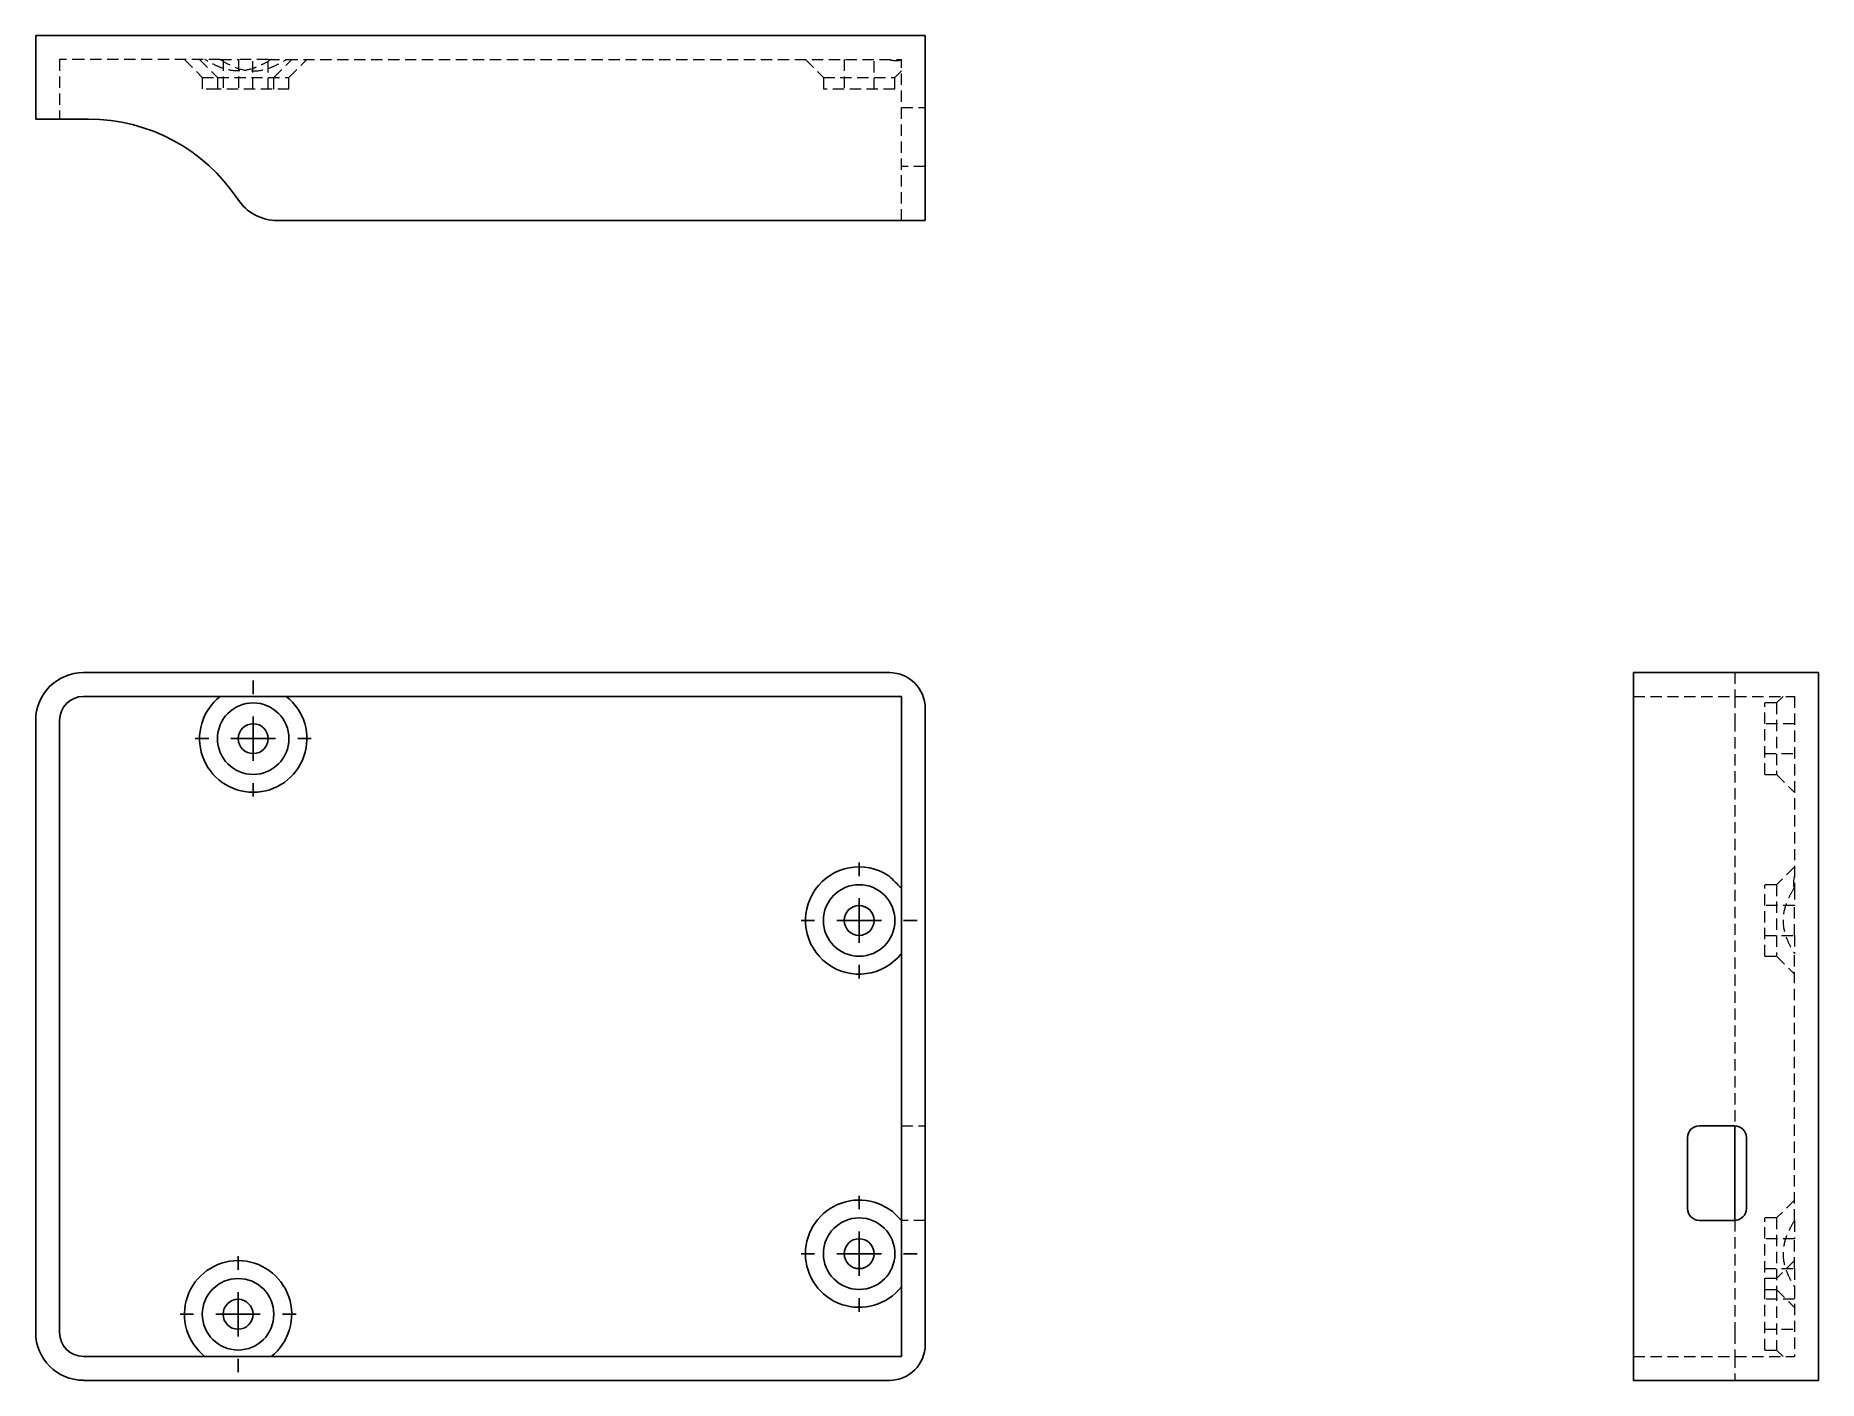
# Model space of a CAD drawing. Header units: millimetres. Extents: x 33 to 233, y 17 to 168.
import ezdxf

# ---------------------------------------------------------------- set-up
doc = ezdxf.new("R2010")
doc.units = ezdxf.units.MM
doc.linetypes.add('HIDDEN', pattern=[1.905, 1.27, -0.635])
doc.layers.add('10', color=7, linetype='Continuous')

# ---------------------------------------------------------------- blocks, each defined once
blk = doc.blocks.new('SW_CENTERMARKSYMBOL_0')
at = {"layer": '10', "color": 0}
for p, q in [((0, 5), (0, 6.52)), ((0, 0), (0, 2.5)), ((-5, 0), (-6.52, 0)), ((0, 0), (-2.5, 0)), ((0, 0), (0, -2.5)), ((0, 0), (2.5, 0)), ((5, 0), (6.52, 0)), ((0, -5), (0, -6.52))]:
    blk.add_line(p, q, dxfattribs=at)
blk = doc.blocks.new('SW_CENTERMARKSYMBOL_1')
at = {"layer": '10', "color": 0}
for p, q in [((0, 5), (0, 6.52)), ((0, 0), (0, 2.5)), ((-5, 0), (-6.52, 0)), ((0, 0), (-2.5, 0)), ((0, 0), (0, -2.5)), ((0, 0), (2.5, 0)), ((5, 0), (6.52, 0)), ((0, -5), (0, -6.52))]:
    blk.add_line(p, q, dxfattribs=at)
blk = doc.blocks.new('SW_CENTERMARKSYMBOL_2')
at = {"layer": '10', "color": 0}
for p, q in [((0, 5), (0, 6.52)), ((0, 0), (0, 2.5)), ((-5, 0), (-6.52, 0)), ((0, 0), (-2.5, 0)), ((0, 0), (0, -2.5)), ((0, 0), (2.5, 0)), ((5, 0), (6.52, 0)), ((0, -5), (0, -6.52))]:
    blk.add_line(p, q, dxfattribs=at)
blk = doc.blocks.new('SW_CENTERMARKSYMBOL_3')
at = {"layer": '10', "color": 0}
for p, q in [((0, 5), (0, 6.52)), ((0, 0), (0, 2.5)), ((-5, 0), (-6.52, 0)), ((0, 0), (-2.5, 0)), ((0, 0), (0, -2.5)), ((0, 0), (2.5, 0)), ((5, 0), (6.52, 0)), ((0, -5), (0, -6.52))]:
    blk.add_line(p, q, dxfattribs=at)

msp = doc.modelspace()

# ---------------------------------------------------------------- linework, layer by layer
at = {"color": 7, "linetype": 'Continuous', "lineweight": 25}
for p, q in [((33.01, 168.39), (33.01, 159.01)), ((33.01, 168.39), (38.37, 168.39)), ((38.37, 168.39), (128.98, 168.39)), ((133, 168.39), (128.98, 168.39)), ((133, 147.61), (133, 168.39)), ((33.01, 159.01), (38.37, 159.01)), ((38.37, 159.01), (38.96, 159.01)), ((128.98, 147.61), (60.19, 147.61)), ((128.98, 147.61), (133, 147.61)), ((38.37, 96.78), (38.96, 96.78)), ((55.72, 96.78), (38.96, 96.78)), ((60.19, 96.78), (55.72, 96.78)), ((128.98, 96.78), (60.19, 96.78)), ((212.61, 96.78), (212.61, 92.76)), ((233.39, 96.78), (212.61, 96.78)), ((233.39, 92.76), (233.39, 96.78)), ((38.96, 94.1), (38.37, 94.1)), ((55.72, 94.1), (38.96, 94.1)), ((55.72, 94.1), (60.19, 94.1)), ((60.19, 94.1), (130.32, 94.1)), ((130.32, 94.1), (130.32, 19.9)), ((133, 21.24), (133, 92.76)), ((212.61, 21.24), (212.61, 92.76)), ((233.39, 92.76), (233.39, 21.24)), ((33.01, 22.59), (33.01, 91.42)), ((35.69, 91.42), (35.69, 22.58)), ((218.68, 36.55), (218.68, 44.5)), ((220.02, 45.84), (223.97, 45.84)), ((224.01, 45.84), (224.01, 35.21)), ((225.31, 44.5), (225.31, 36.55)), ((223.97, 35.21), (220.02, 35.21)), ((212.61, 21.24), (212.61, 17.22)), ((233.39, 17.22), (233.39, 21.24)), ((38.37, 19.9), (38.96, 19.9)), ((55.72, 19.9), (38.96, 19.9)), ((60.19, 19.9), (55.72, 19.9)), ((130.32, 19.9), (60.19, 19.9)), ((38.96, 17.22), (38.37, 17.22)), ((55.72, 17.22), (38.96, 17.22)), ((55.72, 17.22), (60.19, 17.22)), ((60.19, 17.22), (128.98, 17.22)), ((212.61, 17.22), (233.39, 17.22))]:
    msp.add_line(p, q, dxfattribs=at)
at = {"color": 7, "linetype": 'HIDDEN', "lineweight": 18}
for p, q in [((33.01, 168.39), (33.01, 168.39)), ((38.37, 165.71), (35.69, 165.71)), ((35.69, 165.71), (35.69, 159.01)), ((35.69, 165.71), (35.69, 165.71)), ((53.74, 165.71), (38.37, 165.71)), ((49.72, 165.71), (51.74, 163.7)), ((51.43, 165.71), (53.44, 163.7)), ((53.74, 165.71), (55.79, 165.71)), ((54.08, 165.71), (54.08, 162.36)), ((59.14, 165.71), (55.79, 165.71)), ((55.79, 165.71), (55.79, 162.36)), ((57.43, 162.36), (57.43, 165.71)), ((59.14, 165.71), (61.19, 165.71)), ((59.14, 162.36), (59.14, 165.71)), ((59.78, 163.7), (61.79, 165.71)), ((61.19, 165.71), (130.32, 165.71)), ((61.48, 163.7), (63.49, 165.71)), ((119.54, 165.71), (121.55, 163.7)), ((123.9, 165.71), (123.9, 162.36)), ((127.25, 162.36), (127.25, 165.71)), ((129.59, 163.7), (130.32, 164.42)), ((130.32, 147.61), (130.32, 165.71)), ((51.74, 163.7), (53.44, 163.7)), ((51.74, 163.7), (51.74, 162.36)), ((53.44, 162.36), (51.74, 162.36)), ((53.44, 163.7), (61.48, 163.7)), ((53.44, 163.7), (53.44, 162.36)), ((61.48, 162.36), (53.44, 162.36)), ((59.78, 162.36), (59.78, 163.7)), ((61.48, 162.36), (61.48, 163.7)), ((121.55, 163.7), (129.59, 163.7)), ((121.55, 163.7), (121.55, 162.36)), ((129.59, 162.36), (121.55, 162.36)), ((129.59, 162.36), (129.59, 163.7)), ((130.32, 160.31), (133, 160.31)), ((33.01, 159.01), (33.01, 159.01)), ((35.69, 159.01), (35.69, 159.01)), ((133, 153.68), (130.32, 153.68)), ((224.01, 96.78), (224.01, 94.1)), ((233.39, 96.78), (233.39, 96.78)), ((212.61, 94.1), (230.71, 94.1)), ((224.01, 94.1), (224.01, 91.42)), ((227.36, 85.33), (227.36, 93.38)), ((228.7, 93.38), (227.36, 93.38)), ((229.42, 94.1), (228.7, 93.38)), ((228.7, 93.38), (228.7, 85.33)), ((230.71, 94.1), (230.71, 72.54)), ((224.01, 91.42), (224.01, 45.84)), ((230.71, 91.03), (227.36, 91.03)), ((227.36, 87.68), (230.71, 87.68)), ((227.36, 85.33), (228.7, 85.33)), ((228.7, 85.33), (230.71, 83.32)), ((230.71, 74.96), (228.7, 72.94)), ((227.36, 64.9), (227.36, 72.94)), ((228.7, 72.94), (227.36, 72.94)), ((228.7, 72.94), (228.7, 64.9)), ((230.65, 72.54), (230.71, 72.54)), ((230.71, 72.54), (230.71, 70.6)), ((230.71, 70.6), (227.36, 70.6)), ((230.71, 67.25), (230.71, 70.6)), ((227.36, 67.25), (230.71, 67.25)), ((230.71, 67.25), (230.71, 65.2)), ((227.36, 64.9), (228.7, 64.9)), ((228.7, 64.9), (230.71, 62.89)), ((230.71, 35.19), (230.71, 65.2)), ((130.32, 45.84), (133, 45.84)), ((230.71, 37.49), (228.7, 35.48)), ((133, 35.21), (130.32, 35.21)), ((224.01, 35.21), (224.01, 22.58)), ((227.36, 27.44), (227.36, 35.48)), ((228.7, 35.48), (227.36, 35.48)), ((228.7, 35.48), (228.7, 27.44)), ((230.71, 35.19), (230.71, 33.14)), ((230.71, 33.14), (227.36, 33.14)), ((230.71, 29.79), (230.71, 33.14)), ((230.71, 30.68), (228.7, 28.67)), ((227.36, 29.79), (230.71, 29.79)), ((228.7, 28.67), (227.36, 28.67)), ((230.71, 29.79), (230.71, 27.74)), ((227.36, 20.63), (227.36, 27.44)), ((227.36, 27.44), (228.7, 27.44)), ((230.71, 26.33), (227.36, 26.33)), ((228.7, 27.44), (228.7, 20.63)), ((228.7, 27.44), (230.71, 25.43)), ((230.71, 27.74), (230.71, 19.9)), ((224.01, 22.58), (224.01, 19.9)), ((227.36, 22.97), (230.71, 22.97)), ((227.36, 20.63), (228.7, 20.63)), ((228.7, 20.63), (229.42, 19.9)), ((212.61, 19.9), (230.71, 19.9)), ((224.01, 19.9), (224.01, 17.22)), ((212.61, 17.22), (212.61, 17.22)), ((233.39, 17.22), (233.39, 17.22))]:
    msp.add_line(p, q, dxfattribs=at)
at = {"color": 7, "linetype": 'Continuous', "lineweight": 25}
for centre, radius in [((57.46, 89.36), 4.02), ((57.46, 89.36), 1.68), ((125.57, 68.92), 4.02), ((125.57, 68.92), 1.68), ((125.57, 31.46), 4.02), ((125.57, 31.46), 1.68), ((55.76, 24.65), 4.02), ((55.76, 24.65), 1.68)]:
    msp.add_circle(centre, radius, dxfattribs=at)
for centre, radius, start, end in [((38.96, 138.89), 20.11, 33.5477, 90), ((60.19, 152.97), 5.36, 213.5477, 270), ((38.37, 91.42), 5.36, 90.0117, 180), ((128.98, 92.76), 4.02, 0, 90), ((38.37, 91.42), 2.68, 90.0156, 179.9844), ((57.46, 89.36), 6.03, 128.1249, 51.8751), ((125.57, 68.92), 6.03, 56.3173, 321.8751), ((220.02, 44.5), 1.34, 90, 180), ((223.97, 44.5), 1.34, 0, 90), ((125.57, 31.46), 6.03, 38.1249, 321.8751), ((220.02, 36.55), 1.34, 180, 270), ((223.97, 36.55), 1.34, 270, 0), ((55.76, 24.65), 6.03, 308.1249, 231.8751), ((38.37, 22.59), 5.36, 180, 270), ((38.37, 22.59), 2.68, 180.0157, 269.9843), ((128.98, 21.24), 4.02, 270, 0)]:
    msp.add_arc(centre, radius, start, end, dxfattribs=at)
at = {"color": 7, "linetype": 'HIDDEN', "lineweight": 18}
for points, knots in [([(59.48, 165.71), (59.09, 165.47), (58.73, 165.27), (58.06, 164.94), (57.75, 164.81), (56.85, 164.51), (56.31, 164.42), (55.21, 164.42), (54.67, 164.51), (53.77, 164.81), (53.46, 164.94), (52.79, 165.27), (52.43, 165.47), (52.03, 165.71)], [0, 0, 0, 0, 0.125, 0.125, 0.25, 0.25, 0.5, 0.5, 0.75, 0.75, 0.875, 0.875, 1, 1, 1, 1]), ([(53.74, 165.71), (54.13, 165.47), (54.49, 165.27), (55.16, 164.94), (55.47, 164.81), (56.37, 164.51), (56.91, 164.42), (58.01, 164.42), (58.55, 164.51), (59.45, 164.81), (59.76, 164.94), (60.43, 165.27), (60.79, 165.47), (61.19, 165.71)], [0, 0, 0, 0, 0.125, 0.125, 0.25, 0.25, 0.5, 0.5, 0.75, 0.75, 0.875, 0.875, 1, 1, 1, 1]), ([(230.65, 72.54), (230.42, 72.16), (230.23, 71.82), (229.92, 71.17), (229.8, 70.86), (229.51, 69.99), (229.42, 69.46), (229.42, 68.92)], [0, 0, 0, 0, 0.25, 0.25, 0.5, 0.5, 1, 1, 1, 1]), ([(229.42, 68.92), (229.42, 68.38), (229.51, 67.83), (229.81, 66.93), (229.94, 66.62), (230.27, 65.95), (230.47, 65.59), (230.71, 65.2)], [0, 0, 0, 0, 0.5, 0.5, 0.75, 0.75, 1, 1, 1, 1]), ([(230.71, 35.19), (230.47, 34.79), (230.27, 34.43), (229.94, 33.76), (229.81, 33.45), (229.51, 32.55), (229.42, 32.01), (229.42, 31.46)], [0, 0, 0, 0, 0.25, 0.25, 0.5, 0.5, 1, 1, 1, 1]), ([(229.42, 31.46), (229.42, 30.91), (229.51, 30.37), (229.81, 29.47), (229.94, 29.16), (230.27, 28.49), (230.47, 28.13), (230.71, 27.74)], [0, 0, 0, 0, 0.5, 0.5, 0.75, 0.75, 1, 1, 1, 1])]:
    msp.add_open_spline(points, degree=3, knots=knots, dxfattribs=at)
for points in [[(128.92, 165.71), (129.4, 165.58), (129.85, 165.56), (130.32, 165.65)], [(230.71, 73.94), (230.58, 73.47), (230.56, 73.01), (230.65, 72.54)]]:
    msp.add_open_spline(points, degree=3, dxfattribs=at)
at = {"color": 7, "linetype": 'Continuous', "lineweight": 25}
msp.add_open_spline([(128.92, 73.94), (129.4, 73.47), (129.85, 73.01), (130.32, 72.54)], degree=3, dxfattribs=at)

# ---------------------------------------------------------------- block references
at = {"layer": '10'}
for name, p in [('SW_CENTERMARKSYMBOL_2', (57.46, 89.36)), ('SW_CENTERMARKSYMBOL_0', (125.57, 68.92)), ('SW_CENTERMARKSYMBOL_1', (125.57, 31.46)), ('SW_CENTERMARKSYMBOL_3', (55.76, 24.65))]:
    msp.add_blockref(name, p, dxfattribs=at)

doc.saveas('drawing.dxf')
